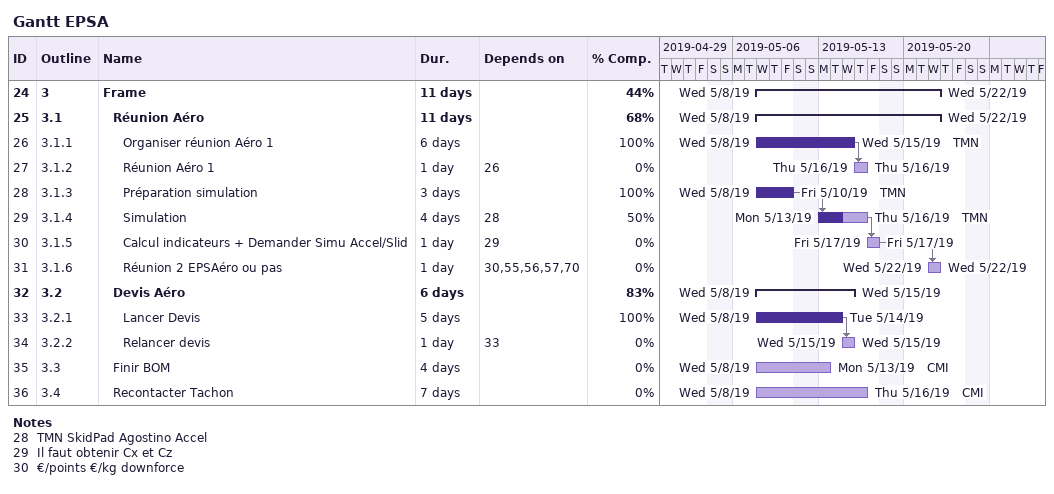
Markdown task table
Gantt EPSA

| ID | WBS | Task | Duration | Start | Finish | Predecessors | Resources | % complete |
|---|---|---|---|---|---|---|---|---|
| 24 | 3 | **Frame** | 11d | 2019-05-08 | 2019-05-22 |  |  | 44 |
| 25 | 3.1 | **Réunion Aéro** | 11d | 2019-05-08 | 2019-05-22 |  |  | 68 |
| 26 | 3.1.1 | Organiser réunion Aéro 1 | 6d | 2019-05-08 | 2019-05-15 |  | TMN | 100 |
| 27 | 3.1.2 | Réunion Aéro 1 | 1d | 2019-05-16 | 2019-05-16 | 26 |  | 0 |
| 28 | 3.1.3 | Préparation simulation | 3d | 2019-05-08 | 2019-05-10 |  | TMN | 100 |
| 29 | 3.1.4 | Simulation | 4d | 2019-05-13 | 2019-05-16 | 28 | TMN | 50 |
| 30 | 3.1.5 | Calcul indicateurs + Demander Simu Accel/Slid | 1d | 2019-05-17 | 2019-05-17 | 29 |  | 0 |
| 31 | 3.1.6 | Réunion 2 EPSAéro ou pas | 1d | 2019-05-22 | 2019-05-22 | 30, 55, 56, 57, 70 |  | 0 |
| 32 | 3.2 | **Devis Aéro** | 6d | 2019-05-08 | 2019-05-15 |  |  | 83 |
| 33 | 3.2.1 | Lancer Devis | 5d | 2019-05-08 | 2019-05-14 |  |  | 100 |
| 34 | 3.2.2 | Relancer devis | 1d | 2019-05-15 | 2019-05-15 | 33 |  | 0 |
| 35 | 3.3 | Finir BOM | 4d | 2019-05-08 | 2019-05-13 |  | CMI | 0 |
| 36 | 3.4 | Recontacter Tachon | 7d | 2019-05-08 | 2019-05-16 |  | CMI | 0 |

Notes
- 28: TMN SkidPad Agostino Accel
- 29: Il faut obtenir Cx et Cz
- 30: €/points €/kg downforce
